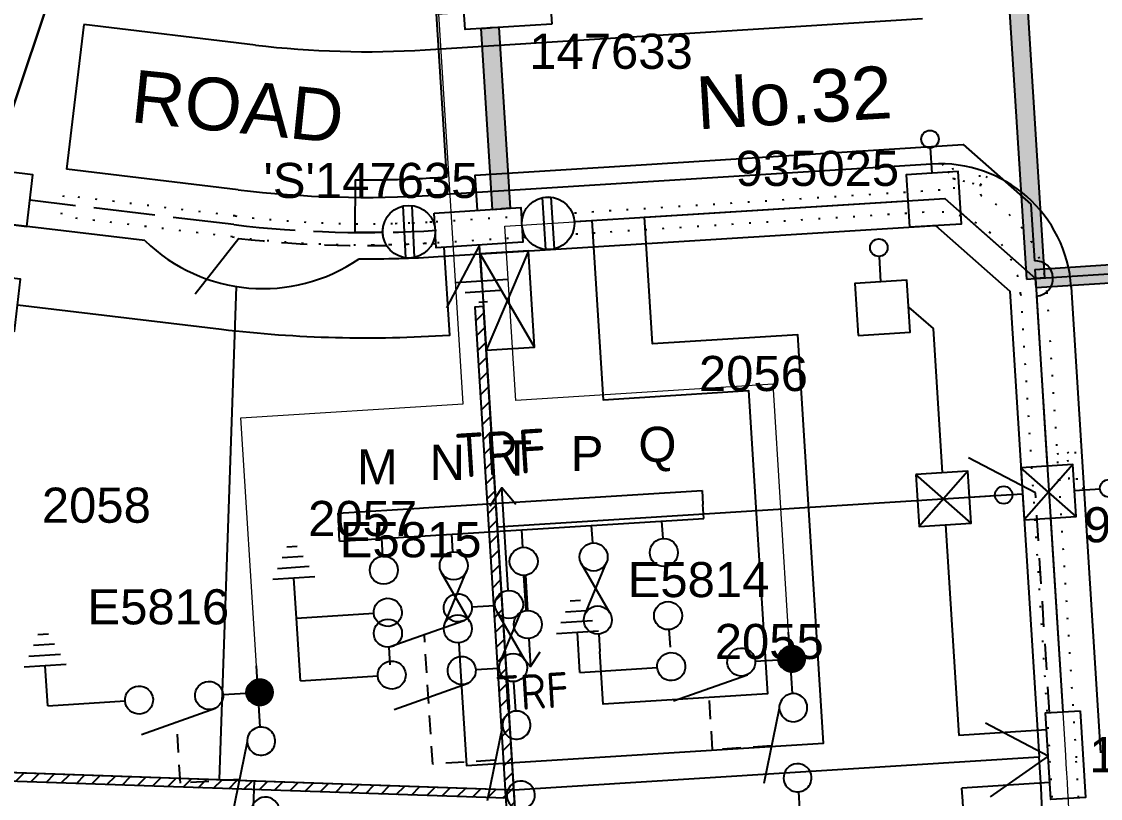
# Model space of a CAD drawing. Header units: metres. Extents: x 305482 to 305978, y 6275861 to 6276842.
# Drawn here: x 305680 to 305741.5, y 6276427.4 to 6276471.7 of the extents above; entities that cross this region are included whole.
import ezdxf
from ezdxf.enums import TextEntityAlignment as Align

# ---------------------------------------------------------------- set-up
doc = ezdxf.new("R2010")
doc.units = ezdxf.units.M
doc.header["$LTSCALE"] = 0.7
for name, pattern in [('A', [0]), ('Cable Exist OH', [1, 1, 0]), ('CENTERX2', [4, 2.5, -0.5, 0.5, -0.5]), ('Dash', [5, 3, -2]), ('DOT', [6.35, 0, -6.35]), ('IE Trench LV', [6.5, 5, -1.5])]:
    doc.linetypes.add(name, pattern=pattern)
doc.layers.get('0').update_dxf_attribs({"color": 6})
for name, color, linetype in [('_User Miscellaneous11', 7, 'Continuous'), ('_User Miscellaneous3', 11, 'Continuous'), ('_User Miscellaneous4', 7, 'Continuous'), ('_User Miscellaneous7', 150, 'Continuous'), ('_User Miscellaneous8', 7, 'Continuous'), ('_User Miscellaneous9', 8, 'Continuous'), ('Cadastre Developer_SP_NEW', 4, 'Continuous'), ('Cadastre Land Parcels_SP_EXT', 4, 'Continuous'), ('Cadastre Roads_SP_NEW', 8, 'Continuous'), ('Duct_SP_NEW', 2, 'Continuous'), ('Equip_HV_NEW', 1, 'Continuous'), ('Equip_LV_MOD', 5, 'Continuous'), ('Equip_LV_NEW', 5, 'Continuous'), ('Mains_HV_NEW_V17', 2, 'Continuous'), ('Mains_LV_NEW_R6', 2, 'Continuous'), ('Mains_LV_NEW_T84', 2, 'Continuous'), ('Services_SP_NEW_UG', 2, 'Continuous'), ('Sub_LV_EXT', 5, 'Continuous'), ('Sub_SP_NEW', 2, 'Continuous'), ('SupportsUG_SP_LV_NEW', 2, 'Continuous'), ('SupportsUG_SP_LV_SL_NEW', 2, 'Continuous'), ('Trench_SP_NEW', 2, 'Continuous')]:
    doc.layers.add(name, color=color, linetype=linetype)
doc.layers.add('_User Miscellaneous5', color=7, linetype='Continuous', lineweight=35)
doc.layers.add('_User Notes', color=7, linetype='Continuous', plot=False)
doc.styles.add('ARIAL', font='arial.ttf', dxfattribs={"height": 2})
doc.styles.add('ARIAL 3.0', font='arial.ttf', dxfattribs={"height": 3})
doc.styles.add('iecARIAL', font='arial.ttf', dxfattribs={"height": 2})
doc.styles.add('IESYMBOL1', font='isocp.shx')
doc.styles.add('POLE_LABEL', font='arial.ttf')
doc.styles.add('SL_LABEL', font='arial.ttf')
doc.styles.get("Standard").update_dxf_attribs({"font": 'arial.ttf'})
doc.styles.add('style1', font='iso3098b.shx')
doc.styles.add('SWG_LABEL', font='arial.ttf')
doc.styles.add('SWITCH_LABEL', font='arial.ttf', dxfattribs={"height": 2.5})
doc.linetypes.add('Cable New UG', pattern='A,8,-1,["x",style1,S=3.5,R=0,X=0.35,Y=-1],-3.5', length=12.5)
doc.linetypes.add('Cable Z', pattern='A,8,-1,["Z",Standard,S=2.5,R=0,X=0.35,Y=-1.25],-3.5', length=12.5)
doc.linetypes.add('IE Trench HV', pattern='A,8,-2,["/",style1,S=2.5,R=0,X=0.1,Y=-1],-4.5', length=14.5)
pattern_1 = [(45, (0, 0), (-0.449012806053, 0.449012806053), [])]

# ---------------------------------------------------------------- blocks, each defined once
blk = doc.blocks.new('*U52')
at = {"lineweight": -3}
blk.add_lwpolyline([(-2.475, 2.49), (2.475, 2.49), (2.475, 0.51), (-2.475, 0.51)], close=True, dxfattribs=at)
for tag, flags, p in [('STREET_CODE', 9, (1.5, 3.5)), ('OWNED_BY', 9, (1.5, 3.3)), ('OPERATED_BY', 9, (1.5, 3.1)), ('STATE', 9, (1.5, 2.7)), ('SUPPORT_TYPE', 9, (1.5, 2.5)), ('MAINTAINED_BY', 9, (1.5, 2.9)), ('USAGE', 9, (1.5, 2.3)), ('LEGEND', 9, (1.5, 2.1)), ('PARENT', 9, (1.5, 1.9)), ('SUBURB', 9, (1.5, 1.7)), ('STREETNAME', 9, (1.5, 1.5)), ('LOCATION', 9, (1.5, 1.3)), ('Z', 1, (1.5, 0.9)), ('NOTES', 9, (1.5, 1.1))]:
    blk.add_attdef(tag, text='', height=0.2, dxfattribs=dict(flags=flags)).set_placement(p, align=Align.MIDDLE_LEFT)
at = {"layer": '_User Miscellaneous4', "style": 'ARIAL', "flags": 8}
blk.add_attdef('ASSET_NUM', text='', height=2, dxfattribs=at).set_placement((2, 5.5), align=Align.MIDDLE_LEFT)
blk = doc.blocks.new('A$C1B2C29DD')
at = {"layer": 'Services_SP_NEW_UG', "color": 2, "flags": 128}
for points in [[(0, 0), (-2.1, 3.444)], [(0, 0), (2.1, 3.444)]]:
    blk.add_lwpolyline(points, dxfattribs=at)
blk = doc.blocks.new('*U48')
at = {"layer": 'Services_SP_NEW_UG', "color": 2, "flags": 128}
blk.add_lwpolyline([(15.014, -0.687), (17.245, 3.007)], dxfattribs=at)
at = {"layer": 'Services_SP_NEW_UG', "color": 2, "linetype": 'Dash', "ltscale": 0.7, "flags": 128}
blk.add_lwpolyline([(2.476, -0.74), (15.014, -0.687)], dxfattribs=at)
blk = doc.blocks.new('SUB_PADMOUNT_NEW')
for p, q in [((0, 1.375), (5.5, -1.375)), ((5.5, 1.375), (0, -1.375))]:
    blk.add_line(p, q)
blk.add_lwpolyline([(0, -1.375), (5.5, -1.375), (5.5, 1.375), (0, 1.375)], close=True)
for tag, height, flags, p in [('ASSET_NUM', 3, 8, (5.84, 2.545)), ('STREET_CODE', 0.2, 9, (5.34, 0.545)), ('OPERATING_VOLTAGE', 0.2, 9, (5.34, 0.145)), ('ORIENTATION', 0.2, 9, (5.34, -0.055)), ('NO_PHASES', 0.2, 9, (5.34, 0.345)), ('OWNED_BY', 0.2, 9, (5.34, -0.255)), ('OPERATED_BY', 0.2, 9, (5.34, -0.455)), ('MAINTAINED_BY', 0.2, 9, (5.34, -0.655)), ('SECONDARY_VOLTAGE', 0.2, 9, (5.34, -1.055)), ('STATE', 0.2, 9, (5.34, -1.255)), ('CONSTRUCTED_VOLTAGE', 0.2, 9, (5.34, -0.855)), ('SUBSTATION_TYPE', 0.2, 9, (5.34, -1.655)), ('USAGE', 0.2, 9, (5.34, -1.855)), ('PARENT', 0.2, 9, (5.34, -1.455)), ('SUBURB', 0.2, 9, (5.34, -2.255)), ('STREETNAME', 0.2, 9, (5.34, -2.455)), ('LEGEND', 0.2, 9, (5.34, -2.055)), ('Z', 0.2, 1, (5.34, -3.055)), ('LOCATION', 0.2, 9, (5.34, -2.655)), ('NOTES', 0.2, 9, (5.34, -2.855))]:
    blk.add_attdef(tag, text='', height=height, dxfattribs=dict(flags=flags)).set_placement(p, align=Align.MIDDLE_LEFT)
blk = doc.blocks.new('TX_LINK_NEW')
h = blk.add_hatch(color=256)
edge = h.paths.add_edge_path()
edge.add_line((2.598, 0.05), (4.601, 0.05))
edge.add_arc((5.4, 0.011), 0.8, 177.23529, 184.40267)
edge.add_line((4.602, -0.05), (2.598, -0.05))
edge.add_arc((1.8, 0), 0.8, 356.41668, 363.58332)
blk.add_line((7.2, 0.013), (7.798, 0.013))
for points in [[(1, 0), (0, 0)], [(2.598, 0.05), (4.601, 0.05)], [(6.2, 0.013), (7.2, 0.013)], [(6.998, -0.587), (7.798, 0.013), (6.998, 0.613)], [(2.598, -0.05), (4.602, -0.05)]]:
    blk.add_lwpolyline(points)
for centre in [(1.8, 0), (5.4, 0.011)]:
    blk.add_circle(centre, 0.8)
for centre, start, end in [((1.8, 0), 356.41668, 3.58332), ((5.4, 0.011), 177.23529, 184.40267)]:
    blk.add_arc(centre, 0.8, start, end)
at = {"style": 'IESYMBOL1'}
blk.add_text('TRF', height=2, rotation=90, dxfattribs=at).set_placement((9.238, 0.013), align=Align.MIDDLE_CENTER)
at = {"flags": 1}
blk.add_attdef('Z', (0, 0), '', height=0.2, dxfattribs=at)
at = {"layer": 'Sub_LV_EXT', "flags": 1}
for tag, p in [('USAGE', (2.14, -1.142)), ('ORIENTATION', (2.14, -1.527)), ('NOTES', (2.14, -3.066))]:
    blk.add_attdef(tag, p, '', height=0.2, dxfattribs=at)
blk = doc.blocks.new('*U200')
for points in [[(1, 0), (0, 0)], [(6.2, 0.013), (7.2, 0.013)]]:
    blk.add_lwpolyline(points)
for centre in [(1.8, 0), (5.4, 0.011)]:
    blk.add_circle(centre, 0.8)
for tag, flags, p in [('ACTUAL_STATUS', 9, (1.5, 0)), ('OPERATED_BY', 9, (1.5, -0.6)), ('CONSTRUCTED_VOLTAGE', 9, (1.5, -0.2)), ('NO_PHASES', 9, (1.5, -0.4)), ('OWNED_BY', 9, (1.5, -1)), ('OPERATING_VOLTAGE', 9, (1.5, -1.2)), ('MAINTAINED_BY', 9, (1.5, -0.8)), ('ORIENTATION', 9, (1.5, -1.4)), ('STATE', 9, (1.5, -1.6)), ('SWITCH_TYPE', 9, (1.5, -1.8)), ('Z', 1, (1.5, -2.4)), ('USAGE', 9, (1.5, -2)), ('NOTES', 9, (1.5, -2.2))]:
    blk.add_attdef(tag, text='', height=0.2, dxfattribs=dict(flags=flags)).set_placement(p, align=Align.MIDDLE_LEFT)
blk = doc.blocks.new('LV_UG_DFUSE_CLOSED_NEW')
for points in [[(5.04, 0.726), (2.156, -0.717)], [(5.049, -0.707), (2.156, 0.717)], [(1, 0), (0, 0)], [(6.2, 0.013), (7.2, 0.013)]]:
    blk.add_lwpolyline(points)
for centre in [(1.8, 0), (5.4, 0.011)]:
    blk.add_circle(centre, 0.8)
for tag, flags, p in [('ACTUAL_STATUS', 9, (1.5, 0)), ('OPERATED_BY', 9, (1.5, -0.6)), ('CONSTRUCTED_VOLTAGE', 9, (1.5, -0.2)), ('NO_PHASES', 9, (1.5, -0.4)), ('OWNED_BY', 9, (1.5, -1)), ('OPERATING_VOLTAGE', 9, (1.5, -1.2)), ('MAINTAINED_BY', 9, (1.5, -0.8)), ('ORIENTATION', 9, (1.5, -1.4)), ('STATE', 9, (1.5, -1.6)), ('SWITCH_TYPE', 9, (1.5, -1.8)), ('Z', 1, (1.5, -2.4)), ('USAGE', 9, (1.5, -2)), ('NOTES', 9, (1.5, -2.2))]:
    blk.add_attdef(tag, text='', height=0.2, dxfattribs=dict(flags=flags)).set_placement(p, align=Align.MIDDLE_LEFT)
blk = doc.blocks.new('*U158')
at = {"layer": '_User Miscellaneous7', "lineweight": -3}
blk.add_lwpolyline([(0, -3.03), (0, -1.58)], dxfattribs=at)
blk.add_lwpolyline([(-1.485, -6), (1.485, -6), (1.485, -3.03), (-1.485, -3.03)], close=True, dxfattribs=at)
blk.add_circle((0, -1.08), 0.5, dxfattribs=at)
at = {"layer": '_User Miscellaneous8', "color": 2, "lineweight": -3}
blk.add_lwpolyline([(-1.485, 0), (1.485, 0), (1.485, 2.97), (-1.485, 2.97)], close=True, dxfattribs=at)
at = {"style": 'POLE_LABEL', "flags": 9}
blk.add_attdef('STRUCTURE_PLANT_NUMBER', text='', height=0.2, dxfattribs=at).set_placement((1.641, 1.727), align=Align.MIDDLE_LEFT)
for tag, flags, p in [('STREET_CODE', 9, (1.641, 1.485)), ('COLUMN_TYPE', 9, (1.641, 1.285)), ('OWNED_BY', 9, (1.641, 1.085)), ('OPERATED_BY', 9, (1.641, 0.885)), ('MAINTAINED_BY', 9, (1.641, 0.685)), ('STATE', 9, (1.641, 0.485)), ('USAGE', 9, (1.641, 0.285)), ('LEGEND', 9, (1.641, 0.085)), ('SUBURB', 9, (1.641, -0.315)), ('STREETNAME', 9, (1.641, -0.515)), ('PARENT', 9, (1.641, -0.115)), ('LOCATION', 9, (1.641, -0.715)), ('Z', 1, (1.641, -1.315)), ('NOTES', 9, (1.641, -0.915)), ('LABEL_ALIGNMENT', 9, (1.641, -1.115))]:
    blk.add_attdef(tag, text='', height=0.2, dxfattribs=dict(flags=flags)).set_placement(p, align=Align.MIDDLE_LEFT)
at = {"layer": '_User Miscellaneous5', "style": 'ARIAL', "flags": 8}
blk.add_attdef('ASSET_NUM', text='', height=2, dxfattribs=at).set_placement((2, 3.485), align=Align.MIDDLE_LEFT)
blk = doc.blocks.new('*U159')
at = {"layer": '_User Miscellaneous7', "lineweight": -3}
blk.add_lwpolyline([(-3.301, -3.015), (-3.301, -1.565)], dxfattribs=at)
blk.add_lwpolyline([(-4.786, -5.985), (-1.816, -5.985), (-1.816, -3.015), (-4.786, -3.015)], close=True, dxfattribs=at)
blk.add_circle((-3.301, -1.065), 0.5, dxfattribs=at)
at = {"layer": '_User Miscellaneous8', "color": 2, "lineweight": -3}
blk.add_lwpolyline([(-1.485, 0), (1.485, 0), (1.485, 2.97), (-1.485, 2.97)], close=True, dxfattribs=at)
at = {"style": 'POLE_LABEL', "flags": 9}
blk.add_attdef('STRUCTURE_PLANT_NUMBER', text='', height=0.2, dxfattribs=at).set_placement((1.641, 1.727), align=Align.MIDDLE_LEFT)
for tag, flags, p in [('STREET_CODE', 9, (1.641, 1.485)), ('COLUMN_TYPE', 9, (1.641, 1.285)), ('OWNED_BY', 9, (1.641, 1.085)), ('OPERATED_BY', 9, (1.641, 0.885)), ('MAINTAINED_BY', 9, (1.641, 0.685)), ('STATE', 9, (1.641, 0.485)), ('USAGE', 9, (1.641, 0.285)), ('LEGEND', 9, (1.641, 0.085)), ('SUBURB', 9, (1.641, -0.315)), ('STREETNAME', 9, (1.641, -0.515)), ('PARENT', 9, (1.641, -0.115)), ('LOCATION', 9, (1.641, -0.715)), ('Z', 1, (1.641, -1.315)), ('NOTES', 9, (1.641, -0.915)), ('LABEL_ALIGNMENT', 9, (1.641, -1.115))]:
    blk.add_attdef(tag, text='', height=0.2, dxfattribs=dict(flags=flags)).set_placement(p, align=Align.MIDDLE_LEFT)
at = {"layer": '_User Miscellaneous5', "style": 'ARIAL', "flags": 8}
blk.add_attdef('ASSET_NUM', text='', height=2, dxfattribs=at).set_placement((2, 3.485), align=Align.MIDDLE_LEFT)
blk = doc.blocks.new('*U107')
at = {"layer": '_User Miscellaneous8', "color": 2}
blk.add_line((0, 0), (0, 1.45), dxfattribs=at)
blk.add_circle((0, 1.95), 0.5, dxfattribs=at)
for tag, p, flags in [('Z', (0, 0), 1), ('OPERATED_BY', (0, -9.607), 9)]:
    blk.add_attdef(tag, p, '', height=0.2, dxfattribs=dict(flags=flags))
at = {"style": 'SL_LABEL', "flags": 9}
blk.add_attdef('STREET_CODE', text='', height=0.2, dxfattribs=at).set_placement((0, -0.2), align=Align.MIDDLE_LEFT)
at = {"flags": 9}
for tag, p in [('CONSTRUCTED_VOLTAGE', (0, -0.4)), ('CONTROL_TYPE', (0, -0.6)), ('LANTERN_PURPOSE', (0, -0.8)), ('LANTERN_TYPE', (0, -1)), ('NO_PHASES', (0, -1.2)), ('OPERATING_VOLTAGE', (0, -1.4)), ('ORIENTATION', (0, -1.6)), ('OWNED_BY', (0, -1.8)), ('STATE', (0, -2)), ('CEXIST', (0, -2.4)), ('USAGE', (0, -2.2)), ('CNEW', (0, -2.6)), ('CNUMBER', (0, -2.8)), ('CREMOVE', (0, -3)), ('CREPLACE', (0, -3.2)), ('LKINGHEIGHT', (0, -3.4)), ('LBRACKET', (0, -3.6)), ('LBRACKETVOCAB', (0, -3.8)), ('LCATEGORY', (0, -4)), ('LCHARGE1', (0, -4.2)), ('LCHARGE1PERCENT', (0, -4.4)), ('LCHARGE2', (0, -4.6)), ('LCHARGE2PERCENT', (0, -4.8)), ('LCHARGE3', (0, -5)), ('LCHARGE3PERCENT', (0, -5.2)), ('LEXIST', (0, -5.4)), ('LLAMP', (0, -5.6)), ('LLAMPVOCAB', (0, -5.8)), ('LMAST', (0, -6)), ('LMASTVOCAB', (0, -6.2)), ('LNEW', (0, -6.4)), ('LANTNUMBER', (0, -6.6)), ('LOUTREACH', (0, -7)), ('LOUTREACHVOCAB', (0, -7.2)), ('LRATECODE', (0, -7.4)), ('LREMOVE', (0, -7.6)), ('LREPLACE', (0, -7.8)), ('LTYPE', (0, -8)), ('SUBURB', (0, -8.6)), ('LTYPEVOCAB', (0, -8.2)), ('LEGEND', (0, -8.4)), ('STREETNAME', (0, -8.8)), ('LOCATION', (0, -9)), ('NOTES', (0, -9.2)), ('MAINTAINED_BY', (0, -9.863))]:
    blk.add_attdef(tag, text='', height=0.2, dxfattribs=at).set_placement(p, align=Align.MIDDLE_LEFT)
at = {"layer": '_User Notes', "style": 'SL_LABEL', "flags": 8}
blk.add_attdef('ASSET_NUM', text='', height=2.5, dxfattribs=at).set_placement((2, 2), align=Align.MIDDLE_LEFT)
at = {"layer": '_User Notes', "flags": 8}
blk.add_attdef('LNUMBER', text='', height=2.5, dxfattribs=at).set_placement((1.2, -2.8), align=Align.MIDDLE_LEFT)
blk = doc.blocks.new('SWG_SIE_TRF_NOES_NEW')
for p, q in [((7.008, 0.801), (2.793, 1.949)), ((14.679, 0), (20.536, -0.004))]:
    blk.add_line(p, q)
for points in [[(2.998, -0.79, 1), (3.002, 0.81, 1)], [(6.998, -0.798, 1), (7.002, 0.801, 1)]]:
    blk.add_lwpolyline(points, format="xyb", close=True)
for points in [[(19.536, -0.753), (20.536, -0.004), (19.536, 0.747)], [(2.2, 0.011), (1.2, 0.011)], [(7.8, 0), (9.453, 0)]]:
    blk.add_lwpolyline(points)
at = {"flags": 1}
blk.add_attdef('Z', (0, 0), '', height=0.2, dxfattribs=at)
at = {"style": 'SWITCH_LABEL', "flags": 9}
blk.add_attdef('STREET_CODE', text='', height=0.2, dxfattribs=at).set_placement((0, -0.2), align=Align.MIDDLE_LEFT)
at = {"flags": 9}
for tag, p in [('ORIENTATION', (0, -0.4)), ('PARENT', (0, -0.6)), ('SUBURB', (0, -1)), ('STREETNAME', (0, -1.2)), ('USAGE', (0, -0.8)), ('LOCATION', (0, -1.4)), ('NOTES', (0, -1.6))]:
    blk.add_attdef(tag, text='', height=0.2, dxfattribs=at).set_placement(p, align=Align.MIDDLE_LEFT)
blk = doc.blocks.new('SWG_FUSE_NEW')
for points in [[(4.04, 0.726), (1.156, -0.717)], [(4.049, -0.707), (1.156, 0.717)]]:
    blk.add_lwpolyline(points)
for centre in [(0.8, 0), (4.4, 0.011)]:
    blk.add_circle(centre, 0.8)
at = {"style": 'SWITCH_LABEL', "flags": 8}
blk.add_attdef('ASSET_NUM', text='', height=2.5, rotation=179.95437, dxfattribs=at).set_placement((-2.4, 0), align=Align.MIDDLE_LEFT)
for tag, p, flags in [('Z', (0, 0), 1), ('ORIENTATION', (0.04, -4.4), 9), ('USAGE', (0.04, -5.4), 9)]:
    blk.add_attdef(tag, p, '', height=0.2, dxfattribs=dict(flags=flags))
at = {"flags": 9}
for tag, p in [('PARENT', (0, -1.6)), ('SUBURB', (0, -2.2)), ('STREETNAME', (0, -2.4))]:
    blk.add_attdef(tag, text='', height=0.2, dxfattribs=at).set_placement(p, align=Align.MIDDLE_LEFT)
blk = doc.blocks.new('*U86')
at = {"linetype": 'CENTERX2'}
blk.add_blockref('SWG_SIE_TRF_NOES_NEW', (0, 0), dxfattribs=at)
at = {"linetype": 'CENTERX2', "rotation": 180}
blk.add_blockref('SWG_FUSE_NEW', (14.679, 0), dxfattribs=at)
at = {"style": 'IESYMBOL1'}
blk.add_text('TRF', height=2.5, rotation=270.01744, dxfattribs=at).set_placement((22.515, -0.055), align=Align.MIDDLE_CENTER)
blk = doc.blocks.new('*U88')
for p, q in [((-6.103, 4.327), (-1.804, 5.547)), ((-6.103, 0.747), (-1.804, 1.966)), ((2.223, -2.29), (4.623, -2.285)), ((2.524, -2.89), (4.324, -2.886)), ((2.826, -3.489), (4.026, -3.486)), ((3.127, -4.088), (3.727, -4.087))]:
    blk.add_line(p, q)
at = {"linetype": 'Dash', "ltscale": 0.5, "flags": 128}
blk.add_lwpolyline([(-7.345, 8.776), (-3.811, 8.776), (-3.791, 1.399)], dxfattribs=at)
for points in [[(-5.789, 2.759, -1), (-5.793, 4.359, -1)], [(-1.789, 2.767, -1), (-1.793, 4.367, -1)], [(-5.789, -0.821, -1), (-5.793, 0.779, -1)], [(-1.789, -0.813, -1), (-1.793, 0.787, -1)]]:
    blk.add_lwpolyline(points, format="xyb", close=True)
for points in [[(-6.591, 3.558), (-7.891, 3.558)], [(3.423, 3.569), (-0.991, 3.569)], [(3.423, 3.569), (3.423, -0.012)], [(-6.591, -0.023), (-7.891, -0.023)], [(3.423, -0.012), (-0.991, -0.012)], [(3.423, -0.012), (3.423, -2.288)]]:
    blk.add_lwpolyline(points)
at = {"flags": 1}
blk.add_attdef('Z', (0, 0), '', height=0.2, dxfattribs=at)
at = {"style": 'SWITCH_LABEL', "flags": 9}
blk.add_attdef('STREET_CODE', text='', height=0.2, dxfattribs=at).set_placement((0, -0.2), align=Align.MIDDLE_LEFT)
at = {"flags": 9}
for tag, p in [('ORIENTATION', (0, -0.4)), ('PARENT', (0, -0.6)), ('SUBURB', (0, -1)), ('STREETNAME', (0, -1.2)), ('USAGE', (0, -0.8)), ('LOCATION', (0, -1.4)), ('NOTES', (0, -1.6))]:
    blk.add_attdef(tag, text='', height=0.2, dxfattribs=at).set_placement(p, align=Align.MIDDLE_LEFT)
at = {"style": 'ARIAL', "flags": 8}
blk.add_attdef('ASSET_NUM', text='', height=2, dxfattribs=at).set_placement((-1.812, -3.151), align=Align.MIDDLE_CENTER)
blk = doc.blocks.new('SWG_SIE_SU_NEW')
blk.add_line((5.808, 0.79), (1.594, 1.938))
at = {"linetype": 'A', "lineweight": 0}
for p, q in [((8.381, 0.659), (8.379, -0.682)), ((8.579, -0.712), (8.581, 0.688)), ((8.781, 0.659), (8.779, -0.683)), ((7.981, 0.347), (7.98, -0.368)), ((8.18, -0.584), (8.181, 0.562)), ((8.98, -0.588), (8.981, 0.564)), ((9.181, 0.351), (9.18, -0.376))]:
    blk.add_line(p, q, dxfattribs=at)
at = {"linetype": 'Dash', "ltscale": 0.5}
blk.add_lwpolyline([(3.701, 1.364), (3.701, 4.733), (7.222, 4.733)], dxfattribs=at)
for points in [[(1.798, -0.802, 1), (1.802, 0.798, 1)], [(5.798, -0.81, 1), (5.802, 0.79, 1)]]:
    blk.add_lwpolyline(points, format="xyb", close=True)
for points in [[(1, 0), (0, 0)], [(6.6, -0.012), (10.1, -0.012)]]:
    blk.add_lwpolyline(points)
at = {"linetype": 'A', "lineweight": 0}
blk.add_circle((8.582, -0.012), 0.7, dxfattribs=at)
at = {"style": 'SWG_LABEL', "flags": 8}
blk.add_attdef('ASSET_NUM', text='', height=2, rotation=179.95437, dxfattribs=at).set_placement((-2.4, 0.012), align=Align.MIDDLE_LEFT)
at = {"flags": 1}
blk.add_attdef('Z', (0, 0), '', height=0.2, dxfattribs=at)
at = {"style": 'SWITCH_LABEL', "flags": 9}
blk.add_attdef('STREET_CODE', text='', height=0.2, dxfattribs=at).set_placement((0, 0), align=Align.MIDDLE_LEFT)
at = {"flags": 9}
for tag, p in [('ORIENTATION', (0, -0.2)), ('USAGE', (0, -0.6)), ('PARENT', (0, -0.4)), ('SUBURB', (0, -0.8)), ('STREETNAME', (0, -1)), ('LOCATION', (0, -1.2)), ('OPERATED_BY', (-0.009, -1.841)), ('OWNED_BY', (-0.003, -1.619)), ('NOTES', (0, -1.4)), ('MAINTAINED_BY', (-0.011, -2.048))]:
    blk.add_attdef(tag, text='', height=0.2, dxfattribs=at).set_placement(p, align=Align.MIDDLE_LEFT)
blk = doc.blocks.new('*U84')
for p, q in [((-6.103, 0.747), (-1.804, 1.966)), ((2.223, -2.29), (4.623, -2.285)), ((2.524, -2.89), (4.324, -2.886)), ((2.826, -3.489), (4.026, -3.486)), ((3.127, -4.088), (3.727, -4.087))]:
    blk.add_line(p, q)
at = {"const_width": 0.8, "flags": 128}
blk.add_lwpolyline([(-9.091, -0.021, 1), (-8.291, -0.021, 1)], format="xyb", close=True, dxfattribs=at)
for points in [[(-5.789, -0.821, -1), (-5.793, 0.779, -1)], [(-1.789, -0.813, -1), (-1.793, 0.787, -1)]]:
    blk.add_lwpolyline(points, format="xyb", close=True)
for points in [[(-6.591, -0.023), (-7.891, -0.023)], [(3.423, -0.012), (-0.991, -0.012)], [(3.423, -0.012), (3.423, -2.288)]]:
    blk.add_lwpolyline(points)
at = {"flags": 1}
blk.add_attdef('Z', (0, 0), '', height=0.2, dxfattribs=at)
at = {"style": 'SWITCH_LABEL', "flags": 9}
blk.add_attdef('STREET_CODE', text='', height=0.2, dxfattribs=at).set_placement((0, -0.2), align=Align.MIDDLE_LEFT)
at = {"flags": 9}
for tag, p in [('ORIENTATION', (0, -0.4)), ('PARENT', (0, -0.6)), ('SUBURB', (0, -1)), ('STREETNAME', (0, -1.2)), ('USAGE', (0, -0.8)), ('LOCATION', (0, -1.4)), ('NOTES', (0, -1.6))]:
    blk.add_attdef(tag, text='', height=0.2, dxfattribs=at).set_placement(p, align=Align.MIDDLE_LEFT)
at = {"style": 'ARIAL', "flags": 8}
blk.add_attdef('ASSET_NUM', text='', height=2, dxfattribs=at).set_placement((-1.812, -3.151), align=Align.MIDDLE_CENTER)
blk = doc.blocks.new('LV_UG_LINKS_CLOSED_NEW')
for tag, flags, p in [('OPERATED_BY', 9, (1.5, -2)), ('MAINTAINED_BY', 9, (1.5, -2.2)), ('NUMBER_OF_PHASES', 9, (1.5, -2.4)), ('TYPE', 9, (1.5, -2.6)), ('Z', 1, (1.5, -2.8))]:
    blk.add_attdef(tag, text='', height=0.2, dxfattribs=dict(flags=flags)).set_placement(p, align=Align.MIDDLE_LEFT)
blk.add_wipeout([(-1.056, 1.057), (-1.18, 0.916), (-1.286, 0.761), (-1.371, 0.594), (-1.435, 0.417), (-1.476, 0.234), (-1.493, 0.047), (-1.487, -0.14), (-1.458, -0.326), (-1.406, -0.506), (-1.331, -0.678), (-1.236, -0.839), (-1.121, -0.988), (-0.988, -1.12), (-0.84, -1.235), (-0.679, -1.331), (-0.506, -1.406), (-0.326, -1.458), (-0.141, -1.487), (0.047, -1.493), (0.233, -1.476), (0.416, -1.435), (0.593, -1.371), (0.76, -1.286), (0.915, -1.181), (1.056, -1.057), (1.18, -0.916), (1.286, -0.761), (1.371, -0.594), (1.435, -0.417), (1.476, -0.234), (1.493, -0.047), (1.487, 0.14), (1.458, 0.326), (1.406, 0.506), (1.331, 0.678), (1.236, 0.839), (1.121, 0.988), (0.988, 1.12), (0.84, 1.235), (0.679, 1.331), (0.506, 1.406), (0.326, 1.458), (0.141, 1.487), (-0.047, 1.493), (-0.233, 1.476), (-0.416, 1.435), (-0.593, 1.371), (-0.76, 1.286), (-0.915, 1.181)])
for p, q in [((-0.25, -1.479), (-0.25, 1.479)), ((0.25, -1.479), (0.25, 1.479))]:
    blk.add_line(p, q)
blk.add_circle((0, 0), 1.5)
at = {"flags": 9}
for tag, p in [('ACTUAL_STATUS', (1.5, 0)), ('OPERATING_VOLTAGE', (1.5, -0.6)), ('CONSTRUCTED_VOLTAGE', (1.5, -0.2)), ('NO_PHASES', (1.5, -0.4)), ('ORIENTATION', (1.5, -0.8)), ('STATE', (1.5, -1)), ('SWITCH_TYPE', (1.5, -1.2)), ('OWNED_BY', (1.5, -1.8)), ('USAGE', (1.5, -1.4)), ('NOTES', (1.5, -1.6))]:
    blk.add_attdef(tag, text='', height=0.2, dxfattribs=at).set_placement(p, align=Align.MIDDLE_LEFT)
blk = doc.blocks.new('*U90')
for tag, flags, p in [('OPERATED_BY', 9, (1.5, -2)), ('MAINTAINED_BY', 9, (1.5, -2.2)), ('NUMBER_OF_PHASES', 9, (1.5, -2.4)), ('TYPE', 9, (1.5, -2.6)), ('Z', 1, (1.5, -2.8))]:
    blk.add_attdef(tag, text='', height=0.2, dxfattribs=dict(flags=flags)).set_placement(p, align=Align.MIDDLE_LEFT)
blk.add_wipeout([(1.041, -1.071), (1.167, -0.932), (1.275, -0.779), (1.363, -0.613), (1.429, -0.437), (1.472, -0.255), (1.492, -0.068), (1.489, 0.12), (1.462, 0.305), (1.413, 0.486), (1.341, 0.659), (1.247, 0.822), (1.135, 0.972), (1.004, 1.107), (0.857, 1.224), (0.697, 1.321), (0.526, 1.398), (0.347, 1.453), (0.162, 1.485), (-0.026, 1.494), (-0.213, 1.479), (-0.396, 1.44), (-0.574, 1.379), (-0.742, 1.297), (-0.899, 1.193), (-1.041, 1.071), (-1.167, 0.932), (-1.275, 0.779), (-1.363, 0.613), (-1.429, 0.437), (-1.472, 0.255), (-1.492, 0.068), (-1.489, -0.12), (-1.462, -0.305), (-1.413, -0.486), (-1.341, -0.659), (-1.247, -0.822), (-1.135, -0.972), (-1.004, -1.107), (-0.857, -1.224), (-0.697, -1.321), (-0.526, -1.398), (-0.347, -1.453), (-0.162, -1.485), (0.026, -1.494), (0.213, -1.479), (0.396, -1.44), (0.574, -1.379), (0.742, -1.297), (0.899, -1.193)])
for p, q in [((-0.229, 1.482), (-0.271, -1.475)), ((0.271, 1.475), (0.229, -1.482))]:
    blk.add_line(p, q)
blk.add_circle((0, 0), 1.5)
at = {"flags": 9}
for tag, p in [('ACTUAL_STATUS', (1.5, 0)), ('OPERATING_VOLTAGE', (1.5, -0.6)), ('CONSTRUCTED_VOLTAGE', (1.5, -0.2)), ('NO_PHASES', (1.5, -0.4)), ('ORIENTATION', (1.5, -0.8)), ('STATE', (1.5, -1)), ('SWITCH_TYPE', (1.5, -1.2)), ('OWNED_BY', (1.5, -1.8)), ('USAGE', (1.5, -1.4)), ('NOTES', (1.5, -1.6))]:
    blk.add_attdef(tag, text='', height=0.2, dxfattribs=at).set_placement(p, align=Align.MIDDLE_LEFT)
blk = doc.blocks.new('Earth')
for p, q in [((0, -2.044), (0, 0)), ((-1.5, -2.044), (1.5, -2.044)), ((-1, -2.644), (1, -2.644)), ((-0.25, -3.244), (0.25, -3.244))]:
    blk.add_line(p, q)
blk = doc.blocks.new('*U242')
at = {"layer": '_User Miscellaneous7', "lineweight": -3}
for points in [[(0, -3.03), (0, -1.58)], [(-1.485, -3.03), (1.485, -6)], [(1.485, -3.03), (-1.485, -6)]]:
    blk.add_lwpolyline(points, dxfattribs=at)
blk.add_lwpolyline([(-1.485, -6), (1.485, -6), (1.485, -3.03), (-1.485, -3.03)], close=True, dxfattribs=at)
blk.add_circle((0, -1.08), 0.5, dxfattribs=at)
at = {"layer": '_User Miscellaneous8', "color": 2, "lineweight": -3}
blk.add_lwpolyline([(-1.485, 0), (1.485, 0), (1.485, 2.97), (-1.485, 2.97)], close=True, dxfattribs=at)
at = {"layer": '_User Miscellaneous9', "color": 2, "lineweight": -3}
for points in [[(-1.485, 2.97), (1.485, 0)], [(1.485, 2.97), (-1.485, -0.015)]]:
    blk.add_lwpolyline(points, dxfattribs=at)
at = {"style": 'POLE_LABEL', "flags": 9}
blk.add_attdef('STRUCTURE_PLANT_NUMBER', text='', height=0.2, dxfattribs=at).set_placement((1.641, 1.727), align=Align.MIDDLE_LEFT)
for tag, flags, p in [('STREET_CODE', 9, (1.641, 1.485)), ('COLUMN_TYPE', 9, (1.641, 1.285)), ('OWNED_BY', 9, (1.641, 1.085)), ('OPERATED_BY', 9, (1.641, 0.885)), ('MAINTAINED_BY', 9, (1.641, 0.685)), ('STATE', 9, (1.641, 0.485)), ('USAGE', 9, (1.641, 0.285)), ('LEGEND', 9, (1.641, 0.085)), ('SUBURB', 9, (1.641, -0.315)), ('STREETNAME', 9, (1.641, -0.515)), ('PARENT', 9, (1.641, -0.115)), ('LOCATION', 9, (1.641, -0.715)), ('Z', 1, (1.641, -1.315)), ('NOTES', 9, (1.641, -0.915)), ('LABEL_ALIGNMENT', 9, (1.641, -1.115))]:
    blk.add_attdef(tag, text='', height=0.2, dxfattribs=dict(flags=flags)).set_placement(p, align=Align.MIDDLE_LEFT)
at = {"layer": '_User Miscellaneous5', "style": 'ARIAL', "flags": 8}
blk.add_attdef('ASSET_NUM', text='', height=2, dxfattribs=at).set_placement((2, 3.485), align=Align.MIDDLE_LEFT)

msp = doc.modelspace()

# ---------------------------------------------------------------- hatches: boundary and pattern name
at = {"layer": '_User Miscellaneous11'}
h = msp.add_hatch(color=256, dxfattribs=at)
h.dxf.hatch_style = 1
h.paths.add_polyline_path([(305737.011, 6276478.203), (305735.973, 6276478.138), (305737.302, 6276456.986), (305738.34, 6276457.051)])
h = msp.add_hatch(color=256, dxfattribs=at)
h.dxf.hatch_style = 1
h.paths.add_polyline_path([(305706.868, 6276460.955), (305707.906, 6276461.02), (305707.259, 6276471.32), (305706.221, 6276471.254)])
h = msp.add_hatch(color=256, dxfattribs=at)
h.dxf.hatch_style = 1
h.paths.add_polyline_path([(305737.788, 6276457.538), (305737.853, 6276456.5), (305756.417, 6276457.666), (305756.352, 6276458.704)])
at = {"layer": '_User Miscellaneous9', "lineweight": -3}
h = msp.add_hatch(dxfattribs=at)
h.set_pattern_fill('ANSI31', color=256, scale=0.2)
h.set_pattern_definition(pattern_1)
h.paths.add_polyline_path([(305706.359, 6276455.422), (305705.86, 6276455.39), (305709.41, 6276398.88), (305709.909, 6276398.912)])
h = msp.add_hatch(dxfattribs=at)
h.set_pattern_fill('ANSI31', color=256, scale=0.2)
h.set_pattern_definition(pattern_1)
h.paths.add_polyline_path([(305707.618, 6276427.41), (305676.442, 6276428.487), (305670.798, 6276429.16), (305670.857, 6276429.656), (305676.48, 6276428.986), (305707.586, 6276427.911)])

# ---------------------------------------------------------------- linework, layer by layer
at = {"layer": '_User Miscellaneous3', "color": 3, "linetype": 'DOT', "ltscale": 0.1}
for p, q in [((305733.193, 6276462.117), (305733.105, 6276463.518)), ((305734.721, 6276461.725), (305734.628, 6276463.206))]:
    msp.add_line(p, q, dxfattribs=at)
at = {"layer": '_User Miscellaneous3', "color": 3, "linetype": 'DOT', "ltscale": 0.2}
for p, q in [((305682.415, 6276461.748), (305682.273, 6276460.557)), ((305692.197, 6276460.582), (305682.415, 6276461.748)), ((305703.657, 6276460.262), (305733.193, 6276462.117)), ((305692.055, 6276459.391), (305682.273, 6276460.557)), ((305703.732, 6276459.064), (305731.67, 6276460.819)), ((305736.974, 6276456.143), (305738.644, 6276429.567)), ((305738.471, 6276456.237), (305738.549, 6276454.999)), ((305738.643, 6276453.502), (305740.141, 6276429.661)), ((305739.049, 6276447.039), (305740.446, 6276447.127)), ((305739.742, 6276445.58), (305739.648, 6276447.077)), ((305739.143, 6276445.542), (305740.54, 6276445.63))]:
    msp.add_line(p, q, dxfattribs=at)
at = {"layer": '_User Miscellaneous3', "color": 3, "linetype": 'DOT', "ltscale": 0.1}
msp.add_lwpolyline([(305732.506, 6276463.553), (305733.156, 6276462.708), (305734.682, 6276462.343), (305735.192, 6276463.003)], dxfattribs=at)
at = {"layer": '_User Miscellaneous3', "color": 3, "linetype": 'DOT', "ltscale": 0.2, "flags": 128}
for points in [[(305739.648, 6276447.077), (305740.409, 6276447.726)], [(305740.578, 6276445.031), (305739.742, 6276445.58)]]:
    msp.add_lwpolyline(points, dxfattribs=at)
at = {"layer": '_User Miscellaneous3', "color": 3, "linetype": 'DOT', "ltscale": 0.2}
for centre, radius, start, end in [((305731.984, 6276455.829), 6.5, 3.59454, 65.09864), ((305731.984, 6276455.829), 5, 3.59454, 93.59454), ((305699.689, 6276523.437), 63.3, 271.48946, 273.59454), ((305699.689, 6276523.437), 64.5, 270.32209, 273.59454), ((305249.009, 6276398.809), 492.1, 0.34339, 3.59454), ((305249.009, 6276398.809), 490.6, 0.34339, 3.59454)]:
    msp.add_arc(centre, radius, start, end, dxfattribs=at)
at = {"layer": '_User Miscellaneous9', "lineweight": -3}
for points in [[(305706.359, 6276455.422), (305705.86, 6276455.39), (305709.41, 6276398.88), (305709.909, 6276398.912)], [(305707.618, 6276427.41), (305676.442, 6276428.487), (305670.798, 6276429.16), (305670.857, 6276429.656), (305676.48, 6276428.986), (305707.586, 6276427.911)]]:
    msp.add_lwpolyline(points, close=True, dxfattribs=at)
at = {"layer": 'Cadastre Developer_SP_NEW'}
for p, q in [((305687.06, 6276459.18), (305677.38, 6276460.334)), ((305703.783, 6276458.266), (305732.12, 6276460.046)), ((305732.12, 6276460.046), (305736.363, 6276456.305)), ((305706.171, 6276458.416), (305709.943, 6276398.373)), ((305692.259, 6276456.563), (305691.289, 6276428.475)), ((305736.363, 6276456.305), (305738.029, 6276429.775)), ((305707.147, 6276442.876), (305737.088, 6276444.756)), ((305708.088, 6276427.895), (305738.029, 6276429.776)), ((305676.298, 6276428.993), (305708.088, 6276427.895)), ((305693.287, 6276428.406), (305692.271, 6276398.984))]:
    msp.add_line(p, q, dxfattribs=at)
for centre, radius, start, end in [((305693.797, 6276466.089), 9.65, 225.72005, 304.5245), ((305248.295, 6276399.01), 490.7, 0.27554, 3.59454)]:
    msp.add_arc(centre, radius, start, end, dxfattribs=at)
at = {"layer": 'Cadastre Land Parcels_SP_EXT', "linetype": 'Continuous'}
for points in [[(305482.347, 6275956.561), (305495.55, 6275963.351), (305509.722, 6275958.477), (305611.044, 6276261.751), (305709.755, 6276557.253), (305709.755, 6276557.253)], [(305583.882, 6275932.802), (305618.466, 6275920.9), (305662.914, 6275905.605), (305859.831, 6276505.623), (305709.755, 6276557.253), (305611.044, 6276261.751), (305510.036, 6275959.416)]]:
    msp.add_lwpolyline(points, dxfattribs=at)
at = {"layer": 'Cadastre Roads_SP_NEW'}
for p, q in [((305683.575, 6276471.479), (305682.593, 6276463.238)), ((305693.357, 6276470.313), (305683.575, 6276471.479)), ((305703.043, 6276470.043), (305731.38, 6276471.823)), ((305731.9, 6276463.539), (305703.563, 6276461.759)), ((305692.374, 6276462.072), (305682.593, 6276463.238)), ((305739.856, 6276456.524), (305741.522, 6276429.994))]:
    msp.add_line(p, q, dxfattribs=at)
for centre, radius, start, end in [((305699.689, 6276523.437), 53.5, 263.20291, 273.59454), ((305732.371, 6276456.054), 7.5, 3.59454, 93.59454), ((305699.689, 6276523.437), 61.8, 263.20291, 273.59454)]:
    msp.add_arc(centre, radius, start, end, dxfattribs=at)
at = {"layer": 'Duct_SP_NEW'}
for p, q in [((305735.973, 6276478.138), (305737.302, 6276456.986)), ((305737.011, 6276478.203), (305738.34, 6276457.051)), ((305706.221, 6276471.254), (305706.74, 6276471.287)), ((305706.868, 6276460.955), (305706.221, 6276471.254)), ((305707.259, 6276471.32), (305706.74, 6276471.287)), ((305707.906, 6276461.02), (305707.259, 6276471.32)), ((305707.906, 6276461.02), (305707.387, 6276460.987)), ((305706.868, 6276460.955), (305707.387, 6276460.987)), ((305737.788, 6276457.538), (305756.352, 6276458.704)), ((305737.788, 6276457.538), (305737.821, 6276457.019)), ((305737.853, 6276456.5), (305756.417, 6276457.666)), ((305737.302, 6276456.986), (305737.821, 6276457.019)), ((305738.34, 6276457.051), (305737.821, 6276457.019)), ((305737.853, 6276456.5), (305737.821, 6276457.019))]:
    msp.add_line(p, q, dxfattribs=at)
at = {"layer": 'Equip_LV_MOD'}
for p in [(305718.815, 6276444.951), (305718.915, 6276443.354)]:
    msp.add_line(p, (305718.865, 6276444.153), dxfattribs=at)
at = {"layer": 'Mains_LV_NEW_R6', "color": 2, "linetype": 'Cable Z'}
for p, q in [((305738.444, 6276431.304), (305733.444, 6276430.99)), ((305738.632, 6276428.31), (305733.63, 6276427.996))]:
    msp.add_line(p, q, dxfattribs=at)
at = {"layer": 'Mains_LV_NEW_R6', "color": 2, "linetype": 'Cable Z', "ltscale": 0.8, "flags": 128}
msp.add_lwpolyline([(305730.592, 6276455.394), (305731.988, 6276454.162), (305732.504, 6276445.956)], dxfattribs=at)
at = {"layer": 'Mains_LV_NEW_R6', "color": 2, "linetype": 'Cable Z', "ltscale": 0.9, "flags": 128}
msp.add_lwpolyline([(305732.69, 6276442.992), (305733.444, 6276430.99)], dxfattribs=at)
msp.add_lwpolyline([(305734.196, 6276416.043, 0.006153), (305733.63, 6276427.996, 0.006153)], format="xyb", dxfattribs=at)
at = {"layer": 'Mains_LV_NEW_T84', "color": 2, "linetype": 'Cable New UG', "flags": 128}
for points in [[(305700.222, 6276462.64, 0.013491), (305703.501, 6276462.757), (305704.267, 6276462.805), (305703.684, 6276472.087), (305705.253, 6276472.185)], [(305700.616, 6276459.644, -0.006172), (305699.041, 6276459.641), (305699.071, 6276462.641, 0.004733), (305700.222, 6276462.64, 0.004733)], [(305703.607, 6276459.758, -0.000032), (305703.599, 6276459.757, -0.000032)]]:
    msp.add_lwpolyline(points, format="xyb", dxfattribs=at)
for points in [[(305706.015, 6276460.901), (305705.889, 6276462.907), (305715.345, 6276463.501), (305733.698, 6276464.654), (305737.555, 6276461.253), (305737.758, 6276458.017)], [(305708.547, 6276460.068), (305708.555, 6276460.069)], [(305737.884, 6276456.021), (305739.371, 6276432.339)]]:
    msp.add_lwpolyline(points, dxfattribs=at)
at = {"layer": 'Mains_LV_NEW_T84', "color": 2, "linetype": 'Cable New UG'}
msp.add_arc((305737.821, 6276457.019), 1, 273.59454, 93.59454, dxfattribs=at)
at = {"layer": 'Services_SP_NEW_UG', "color": 2, "flags": 128}
for points in [[(305692.412, 6276459.299), (305689.932, 6276456.118)], [(305706.139, 6276458.925), (305704.259, 6276455.356)]]:
    msp.add_lwpolyline(points, dxfattribs=at)
at = {"layer": 'Services_SP_NEW_UG', "color": 2, "linetype": 'Dash', "ltscale": 0.7}
msp.add_arc((305699.689, 6276523.437), 64.55, 263.52754, 273.5219, dxfattribs=at)
at = {"layer": 'Trench_SP_NEW', "linetype": 'IE Trench LV'}
msp.add_line((305692.138, 6276460.086), (305680.507, 6276461.472), dxfattribs=at)
at = {"layer": 'Trench_SP_NEW', "linetype": 'IE Trench HV', "ltscale": 0.9, "flags": 128}
for points in [[(305708.547, 6276460.068), (305730.544, 6276461.45)], [(305733.562, 6276460.774), (305737.821, 6276457.019), (305738.492, 6276446.333)], [(305738.678, 6276443.368), (305739.371, 6276432.339)]]:
    msp.add_lwpolyline(points, dxfattribs=at)

# ---------------------------------------------------------------- block references
at = {"layer": 'Equip_HV_NEW', "linetype": 'CENTERX2'}
ref = msp.add_blockref('*U86', (305708.683, 6276424.596), dxfattribs=dict(at, rotation=93.59453639197508))
ref.add_attrib('ASSET_NUM', 'E5811', dxfattribs={"layer": '0', "height": 2, "rotation": 273.59454, "style": 'ARIAL'}).set_placement((305708.865, 6276414.89), align=Align.MIDDLE_RIGHT)
ref = msp.add_blockref('*U84', (305684.942, 6276432.882), dxfattribs=dict(at, rotation=183.5945363919751))
ref.add_attrib('ASSET_NUM', 'E5816', dxfattribs={"layer": '0', "height": 2, "style": 'ARIAL'}).set_placement((305691.866, 6276438.317), align=Align.MIDDLE_RIGHT)
ref = msp.add_blockref('SWG_SIE_SU_NEW', (305694.041, 6276424.878), dxfattribs=dict(at, zscale=0.0254, rotation=93.59453639197508))
ref.add_attrib('ASSET_NUM', 'E5812', dxfattribs={"layer": '0', "height": 2, "rotation": 273.59454, "style": 'SWG_LABEL'}).set_placement((305694.298, 6276413.956), align=Align.MIDDLE_RIGHT)
at = {"layer": 'Equip_LV_NEW', "linetype": 'Cable Exist OH', "lineweight": 0, "rotation": 3.594536654898588}
msp.add_blockref('Earth', (305706.139, 6276458.925), dxfattribs=at)
at = {"layer": 'Equip_LV_NEW', "rotation": 273.5945296723092}
for name, p in [('*U200', (305716.529, 6276443.205)), ('TX_LINK_NEW', (305708.536, 6276442.702)), ('LV_UG_DFUSE_CLOSED_NEW', (305712.524, 6276442.953)), ('LV_UG_DFUSE_CLOSED_NEW', (305704.549, 6276442.452))]:
    msp.add_blockref(name, p, dxfattribs=at)
at = {"layer": 'Services_SP_NEW_UG', "rotation": 93.42897432571252}
msp.add_blockref('*U48', (305738.029, 6276429.775), dxfattribs=at)
at = {"layer": 'Services_SP_NEW_UG', "color": 2, "rotation": 93.52928330065076}
msp.add_blockref('A$C1B2C29DD', (305738.538, 6276429.807), dxfattribs=at)
at = {"layer": 'Sub_SP_NEW', "rotation": 273.5945363922111}
msp.add_blockref('SUB_PADMOUNT_NEW', (305707.543, 6276458.502), dxfattribs=at)
at = {"layer": 'SupportsUG_SP_LV_NEW'}
ref = msp.add_blockref('*U52', (305707.629, 6276473.838), dxfattribs=dict(at, rotation=183.5945366487734))
ref.add_attrib('ASSET_NUM_001', '147633', (305708.965, 6276468.96), dxfattribs={"layer": '_User Miscellaneous4', "height": 2, "style": 'ARIAL'})
ref = msp.add_blockref('*U52', (305706.171, 6276458.416), dxfattribs=dict(at, rotation=3.594536648773363))
ref.add_attrib('ASSET_NUM_001', "'S'147635", (305693.82, 6276461.603), dxfattribs={"layer": '_User Miscellaneous4', "height": 2, "style": 'ARIAL'})
ref = msp.add_blockref('*U52', (305738.029, 6276429.775), dxfattribs=dict(at, rotation=273.5945356671299))
ref.add_attrib('ASSET_NUM_001', '147609', (305740.886, 6276428.895), dxfattribs={"layer": '_User Miscellaneous4', "height": 2, "style": 'ARIAL'})
at = {"layer": 'SupportsUG_SP_LV_SL_NEW', "ltscale": 0.5}
for p, rotation in [((305731.934, 6276463.01), 3.594536646554353), ((305740.052, 6276444.943), 273.5945356671299)]:
    msp.add_blockref('*U107', p, dxfattribs=dict(at, rotation=rotation))
ref = msp.add_blockref('*U159', (305732.12, 6276460.046), dxfattribs=dict(at, rotation=3.594536646554353))
ref.add_attrib('ASSET_NUM_001', '935025', (305720.73, 6276462.291), dxfattribs={"layer": '_User Miscellaneous5', "height": 2, "style": 'ARIAL'})
ref = msp.add_blockref('*U158', (305678.855, 6276460.158), dxfattribs=dict(at, rotation=353.202905055108))
ref.add_attrib('ASSET_NUM_001', '935026', (305667.673, 6276460.991), dxfattribs={"layer": '_User Miscellaneous5', "height": 2, "style": 'ARIAL'})
ref = msp.add_blockref('*U242', (305737.088, 6276444.756), dxfattribs=dict(at, rotation=273.5945356671299))
ref.add_attrib('ASSET_NUM_001', '935001', (305740.576, 6276441.992), dxfattribs={"layer": '_User Miscellaneous5', "height": 2, "style": 'ARIAL'})

# ---------------------------------------------------------------- texts
at = {"layer": 'Cadastre Roads_SP_NEW', "color": 3, "char_height": 3, "attachment_point": 5, "style": 'ARIAL 3.0'}
for s, insert, rotation in [('No.32', (305724.058, 6276467.31), 3.3346), ('ROAD', (305692.352, 6276466.794), 354.17538)]:
    msp.add_mtext_dynamic_manual_height_columns(s, width=14.5112, gutter_width=15, heights=[0], dxfattribs=dict(at, insert=insert, rotation=rotation))
at = {"layer": 'Equip_LV_NEW', "char_height": 2, "width": 1.13185, "attachment_point": 5, "style": 'iecARIAL'}
for s, insert in [('Q', (305716.272, 6276447.297)), ('N', (305704.292, 6276446.544)), ('T', (305708.279, 6276446.794)), ('P', (305712.267, 6276447.045)), ('M', (305700.306, 6276446.294))]:
    msp.add_mtext(s, dxfattribs=dict(at, insert=insert))

# ---------------------------------------------------------------- next in the draw order: texts
at = {"layer": 'Cadastre Developer_SP_NEW', "char_height": 2, "attachment_point": 5, "style": 'ARIAL', "bg_fill": 3, "box_fill_scale": 1.1, "bg_fill_color": 256, "bg_fill_transparency": 0}
for s, insert in [('2056', (305721.745, 6276451.593)), ('2058', (305684.294, 6276444.091)), ('2057', (305699.469, 6276443.335)), ('2055', (305722.646, 6276436.329))]:
    msp.add_mtext(s, dxfattribs=dict(at, insert=insert))

# ---------------------------------------------------------------- next in the draw order: linework, layer by layer
at = {"layer": 'Equip_LV_MOD'}
for p, q in [((305698.056, 6276443.647), (305718.815, 6276444.951)), ((305698.056, 6276443.647), (305698.106, 6276442.849)), ((305698.156, 6276442.05), (305718.915, 6276443.354)), ((305698.156, 6276442.05), (305698.106, 6276442.849))]:
    msp.add_line(p, q, dxfattribs=at)
at = {"layer": 'Mains_HV_NEW_V17', "color": 2, "linetype": 'Cable New UG', "lineweight": 0, "flags": 128}
msp.add_lwpolyline([(305693.419, 6276434.959), (305692.531, 6276449.089), (305705.204, 6276449.885), (305703.809, 6276472.095), (305731.875, 6276473.858), (305736.438, 6276479.033), (305735.982, 6276486.287, 0.154908), (305727.615, 6276507.815, -0.159658), (305724.302, 6276518.198, -0.120741), (305726.348, 6276526.273, 0.074294), (305731.081, 6276539.646, 0.055033), (305731.942, 6276550.146), (305731.15, 6276563.234), (305725.973, 6276567.798), (305720.888, 6276567.479, -0.063404), (305681.525, 6276569.998), (305675.567, 6276570.718), (305657.795, 6276576.687), (305615.721, 6276591.139), (305604.714, 6276594.738), (305598.241, 6276590.673), (305596.111, 6276572.807), (305584.93, 6276574.162, 1), (305582.944, 6276574.402), (305581.973, 6276574.52, 1), (305579.988, 6276574.76), (305567.884, 6276576.226)], format="xyb", dxfattribs=at)
at = {"layer": 'Mains_LV_NEW_T84', "color": 2, "linetype": 'Cable New UG', "flags": 128}
for points in [[(305705.014, 6276435.267), (305705.39, 6276429.279), (305725.731, 6276430.557), (305724.27, 6276453.811), (305715.987, 6276453.29), (305715.533, 6276460.507), (305732.646, 6276461.582), (305737.821, 6276457.019), (305753.39, 6276457.997), (305753.214, 6276460.8)], [(305711.533, 6276460.256), (305712.539, 6276460.319), (305713.181, 6276450.108), (305721.464, 6276450.629), (305722.549, 6276433.363), (305713.177, 6276432.774), (305712.988, 6276435.768)]]:
    msp.add_lwpolyline(points, dxfattribs=at)

# ---------------------------------------------------------------- next in the draw order: block references
at = {"layer": 'Equip_HV_NEW', "linetype": 'CENTERX2'}
ref = msp.add_blockref('*U88', (305699.118, 6276437.878), dxfattribs=dict(at, rotation=183.5945363919751))
ref.add_attrib('ASSET_NUM', 'E5815', dxfattribs={"layer": '0', "height": 2, "style": 'ARIAL'}).set_placement((305706.245, 6276442.14), align=Align.MIDDLE_RIGHT)
ref = msp.add_blockref('*U84', (305715.273, 6276434.787), dxfattribs=dict(at, rotation=183.5945363919751))
ref.add_attrib('ASSET_NUM', 'E5814', dxfattribs={"layer": '0', "height": 2, "style": 'ARIAL'}).set_placement((305722.653, 6276439.868), align=Align.MIDDLE_RIGHT)
ref = msp.add_blockref('SWG_SIE_SU_NEW', (305724.372, 6276426.783), dxfattribs=dict(at, zscale=0.0254, rotation=93.59453639197508))
ref.add_attrib('ASSET_NUM', 'E5810', dxfattribs={"layer": '0', "height": 2, "rotation": 273.59454, "style": 'SWG_LABEL'}).set_placement((305725.215, 6276415.825), align=Align.MIDDLE_RIGHT)
at = {"layer": 'Equip_LV_NEW', "rotation": 273.5945296723092}
msp.add_blockref('*U200', (305700.563, 6276442.202), dxfattribs=at)

# ---------------------------------------------------------------- next in the draw order: block references
at = {"layer": 'Equip_LV_NEW', "linetype": 'Cable Exist OH', "lineweight": 0, "rotation": 183.5945366482243}
for name, p in [('LV_UG_LINKS_CLOSED_NEW', (305710.044, 6276460.162)), ('*U90', (305702.109, 6276459.685))]:
    msp.add_blockref(name, p, dxfattribs=at)

# ---------------------------------------------------------------- next in the draw order: linework, layer by layer
at = {"layer": '_User Miscellaneous3', "color": 3, "linetype": 'DOT', "ltscale": 0.2}
for radius, start in [(63.3, 263.20291), (63.3, 271.48946), (64.5, 263.20291), (64.5, 270.32209)]:
    msp.add_arc((305699.689, 6276523.437), radius, start, 273.59454, dxfattribs=at)
at = {"layer": 'Cadastre Developer_SP_NEW'}
msp.add_arc((305699.689, 6276523.437), 65.3, 269.62933, 273.59454, dxfattribs=at)
at = {"layer": 'Mains_HV_NEW_V17', "color": 2, "linetype": 'Cable New UG', "lineweight": 0, "flags": 128}
msp.add_lwpolyline([(305723.751, 6276436.864), (305722.863, 6276450.994), (305708.198, 6276450.073), (305707.574, 6276460.007), (305732.646, 6276461.582), (305737.821, 6276457.019), (305739.526, 6276429.869, -0.008433), (305740.288, 6276413.285, -0.006375), (305740.492, 6276400.736), (305740.084, 6276378.903, -0.008598), (305739.102, 6276362.005, -0.010763), (305737.054, 6276340.917, -0.014212), (305732.964, 6276313.243, -0.005124), (305731.105, 6276303.328, -0.001953), (305730.343, 6276299.56, -0.003324), (305728.978, 6276293.159, -0.003173), (305727.596, 6276287.067), (305722.298, 6276266.485, -0.008081), (305718.091, 6276252.2)], format="xyb", dxfattribs=at)
at = {"layer": 'Mains_LV_NEW_R6', "color": 2, "linetype": 'Cable Z', "ltscale": 0.9, "flags": 128}
msp.add_lwpolyline([(305679.797, 6276455.514), (305691.427, 6276454.128, 0.046714), (305704.437, 6276453.799), (305704.123, 6276458.798)], format="xyb", dxfattribs=at)
at = {"layer": 'Trench_SP_NEW', "linetype": 'IE Trench LV'}
msp.add_arc((305699.689, 6276523.437), 63.8, 263.20291, 273.59454, dxfattribs=at)

doc.saveas('drawing.dxf')
